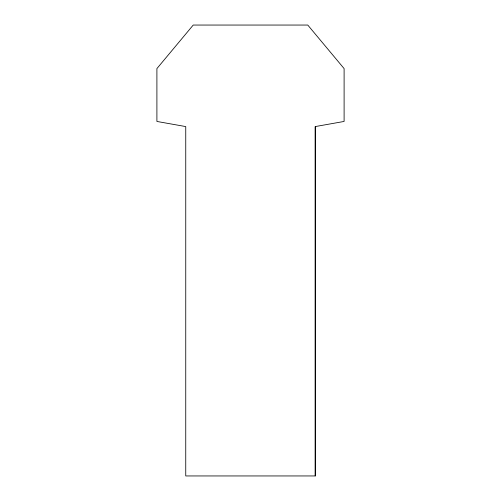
<?xml version="1.0" encoding="UTF-8"?>
<svg xmlns="http://www.w3.org/2000/svg" width="501" height="501" viewBox="0 0 501 501"><rect width="100%" height="100%" fill="white"/><g stroke="black" fill="none" stroke-linecap="round" stroke-linejoin="round"><path stroke-width="0.75" d="M315.248 475.95L315.248 126.578L344.106 121.449L344.106 68.593L307.764 25.05L193.229 25.05L156.901 68.593L156.901 121.449L185.752 126.578L185.746 475.95L315.248 475.95L315.254 126.578"/></g></svg>
